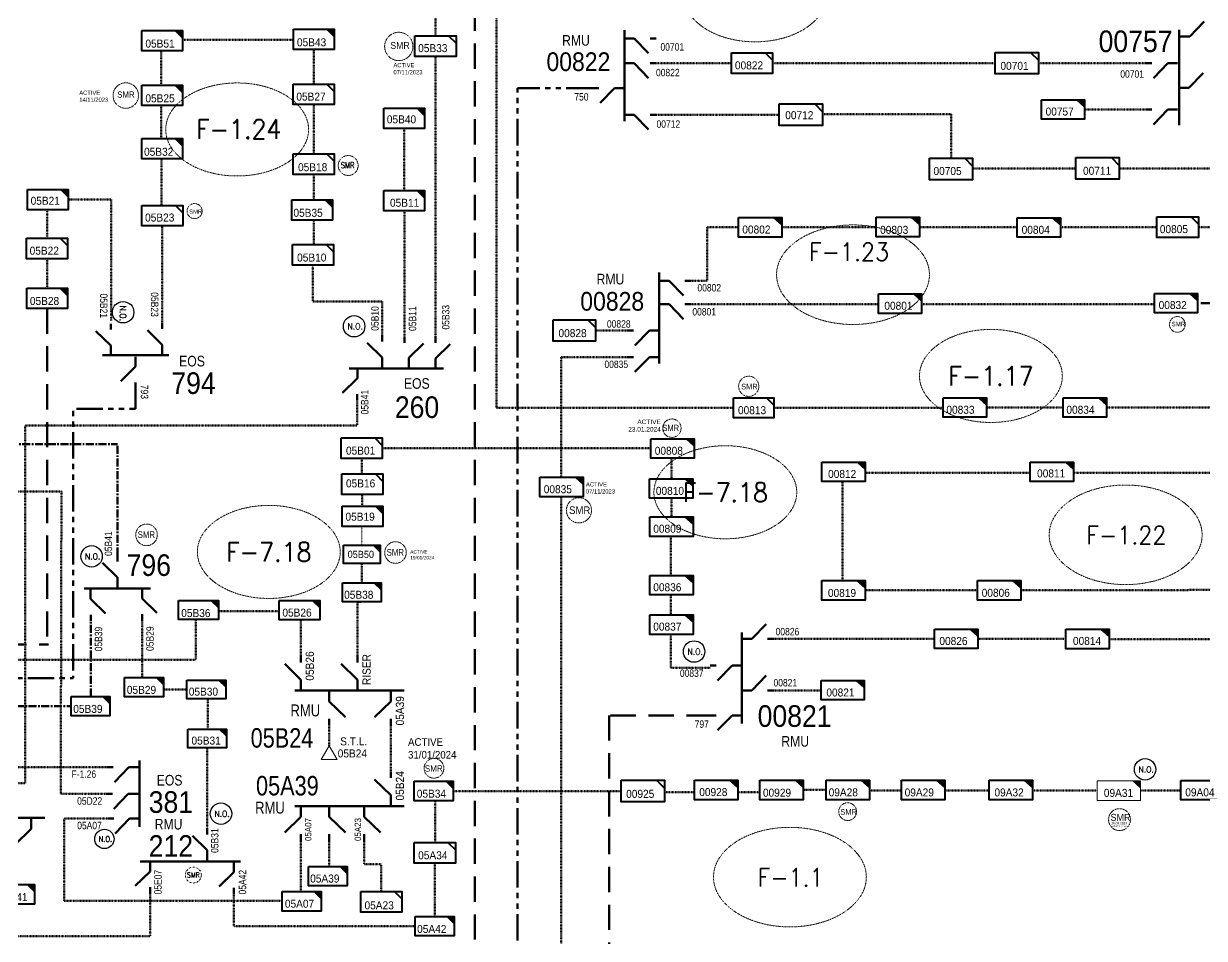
# Model space of a CAD drawing. Header units: metres. Extents: x 65984 to 144644, y -19036 to 23726.
# Drawn here: x 118576 to 119122, y 20325 to 20748 of the extents above; entities that cross this region are included whole.
import ezdxf
from ezdxf.enums import TextEntityAlignment as Align

# ---------------------------------------------------------------- set-up
doc = ezdxf.new("R2010")
doc.units = ezdxf.units.M
doc.header["$MEASUREMENT"] = 0
for name, pattern in [('( Center )', [2, 1.25, -0.25, 0.25, -0.25]), ('( Phantom )', [2.5, 1.25, -0.25, 0.25, -0.25, 0.25, -0.25]), ('DGN Style 3', [0.013877, 0, -0.013877]), ('DGN Style 4', [1.6, 0.8, -0.4, 0, -0.4]), ('HIDDEN2', [2381.25, 1587.5, -793.75])]:
    doc.linetypes.add(name, pattern=pattern)
doc.layers.get('0').update_dxf_attribs({"color": 95, "lineweight": 40})
for name, color, linetype, lineweight in [('d_eos', 111, 'Continuous', 40), ('d_eos no', 121, 'Continuous', 40), ('d_switch', 95, 'Continuous', 40), ('d_tf', 1, 'Continuous', 40), ('d_tf no', 6, 'Continuous', 40), ('d_ug cable', 95, 'Continuous', 40), ('d_ug main line', 95, 'Continuous', 40), ('FDR  1  05', 172, 'Continuous', 40), ('FDR  5  05', 6, 'Continuous', 40), ('fedr no', 95, 'Continuous', 40), ('Level 37', 7, 'Continuous', 0), ('SW N O', 114, 'Continuous', 30)]:
    doc.layers.add(name, color=color, linetype=linetype, lineweight=lineweight)
doc.styles.add('NASKHF', font='naskhf.shx', dxfattribs={"height": 8})
doc.styles.get("Standard").update_dxf_attribs({"font": 'txt.shx'})
doc.styles.add('Style-Arial', font='arial.ttf')
doc.styles.add('Style-ENGINEERING', font='ENGINEERING.shx')
doc.styles.add('Style-msdefault', font='msdefault.shx')
doc.styles.add('Style-simplex', font='simplex.shx')
doc.styles.add('Style-STANDARD', font='STANDARD.shx')

# ---------------------------------------------------------------- blocks, each defined once
blk = doc.blocks.new('TF_8')
at = {"color": 0, "linetype": 'ByBlock', "lineweight": -2}
blk.add_line((6.3, 4.95), (9.9, 1.35), dxfattribs=at)
blk.add_3dface([(-10.1, 4.95), (9.9, 4.95), (9.9, -5.05), (-10.1, -5.05)], dxfattribs=at)
blk = doc.blocks.new('exist.us-1000kva')
at = {"color": 0, "linetype": 'ByBlock', "lineweight": -2, "flags": 128}
blk.add_lwpolyline([(40, 12.9), (32.8, 20), (40, 20)], close=True, dxfattribs=at)
at = {"color": 0, "linetype": 'ByBlock', "lineweight": -2, "extrusion": (0, 0, -1)}
blk.add_solid([(-40, 12.9), (-32.8, 20), (-40, 20)], dxfattribs=at)
at = {"color": 0, "linetype": 'ByBlock', "lineweight": -2, "xscale": 2, "yscale": 2}
blk.add_blockref('TF_8', (20.2, 10.1), dxfattribs=at)
blk = doc.blocks.new('*U892')
at = {"layer": 'SW N O', "color": 3}
blk.add_circle((0, 0), 16.8, dxfattribs=at)
at = {"layer": 'SW N O', "color": 3, "style": 'Style-STANDARD'}
blk.add_text('N.O.', height=9.6, dxfattribs=at).set_placement((1.7, -0.2), align=Align.MIDDLE_CENTER)
blk = doc.blocks.new('*U894')
at = {"layer": 'SW N O', "color": 7}
blk.add_circle((0, 0), 16.8, dxfattribs=at)
at = {"layer": 'SW N O', "color": 7, "style": 'Style-STANDARD'}
blk.add_text('N.O.', height=9.6, dxfattribs=at).set_placement((1.7, -0.2), align=Align.MIDDLE_CENTER)
blk = doc.blocks.new('*U965')
at = {"layer": 'SW N O', "color": 3, "ltscale": 0.426762}
blk.add_circle((0, 0), 16.8, dxfattribs=at)
at = {"layer": 'SW N O', "color": 3, "style": 'Style-STANDARD'}
blk.add_text('N.O.', height=9.6, dxfattribs=at).set_placement((1.7, -0.2), align=Align.MIDDLE_CENTER)
blk = doc.blocks.new('TRA1_1320')
at = {"layer": 'd_tf', "color": 180, "linetype": 'Continuous', "lineweight": 0, "ltscale": 0.000215692, "flags": 128}
blk.add_lwpolyline([(10, -17), (0, 0), (-10, -17)], close=True, dxfattribs=at)
blk = doc.blocks.new('TRA1_1319')
at = {"layer": 'd_tf', "color": 180, "linetype": 'Continuous', "lineweight": 0, "ltscale": 0.000215692, "xscale": 1.000046566207834, "yscale": 1.000046566207834, "zscale": 1.000046566207834, "rotation": 180}
blk.add_blockref('TRA1_1320', (0, 0), dxfattribs=at)

msp = doc.modelspace()

# ---------------------------------------------------------------- linework, layer by layer
at = {"layer": 'd_eos', "color": 7, "linetype": 'Continuous', "lineweight": 211, "ltscale": 0.625574}
for p, q in [((119115.55, 20742.23), (119122.21, 20749.09)), ((118854.23, 20703.06), (118854.23, 20745.13)), ((119110.63, 20745.23), (119110.63, 20701.31)), ((118854.23, 20741.37), (118858.78, 20741.37)), ((118858.78, 20741.36), (118865.44, 20734.5)), ((118866.08, 20741.37), (118868.85, 20741.37)), ((119110.99, 20742.23), (119115.55, 20742.23)), ((118854.23, 20729.86), (118858.78, 20729.86)), ((118858.78, 20729.86), (118865.44, 20723)), ((118866.08, 20729.86), (118868.85, 20729.86)), ((119098.12, 20729.9), (119095.35, 20729.9)), ((119105.41, 20729.89), (119098.75, 20723.03)), ((119109.97, 20729.9), (119105.41, 20729.9)), ((119115.19, 20718.43), (119121.85, 20725.29)), ((118842.38, 20718.36), (118839.61, 20718.36)), ((118849.67, 20718.36), (118843.01, 20711.5)), ((118854.23, 20718.36), (118849.67, 20718.36)), ((119110.63, 20718.43), (119115.19, 20718.43)), ((118854.23, 20706.06), (118858.78, 20706.06)), ((118858.78, 20706.06), (118865.44, 20699.2)), ((118866.08, 20706.06), (118868.85, 20706.06)), ((119098.12, 20708.46), (119095.35, 20708.46)), ((119105.41, 20708.46), (119098.75, 20701.6)), ((119109.97, 20708.46), (119105.41, 20708.46)), ((118870.31, 20591.03), (118870.31, 20633.1)), ((118870.31, 20629.34), (118874.86, 20629.34)), ((118874.86, 20629.33), (118881.52, 20622.47)), ((118882.16, 20629.34), (118884.93, 20629.34)), ((118870.33, 20618.5), (118874.89, 20618.5)), ((118874.89, 20618.5), (118881.55, 20611.64)), ((118882.18, 20618.5), (118884.95, 20618.5)), ((118616.8, 20606.72), (118616.8, 20609.49)), ((118640.6, 20607.08), (118640.6, 20609.85)), ((118616.8, 20599.42), (118609.94, 20606.08)), ((118640.6, 20599.78), (118633.74, 20606.45)), ((118742.23, 20601.23), (118742.23, 20603.99)), ((118752.56, 20600.62), (118752.56, 20603.39)), ((118766.89, 20600.62), (118766.89, 20603.39)), ((118858.46, 20606.33), (118855.69, 20606.33)), ((118865.75, 20606.33), (118859.09, 20599.47)), ((118870.31, 20606.33), (118865.75, 20606.33)), ((118616.8, 20594.87), (118616.8, 20599.42)), ((118640.6, 20595.23), (118640.6, 20599.78)), ((118742.22, 20593.93), (118735.36, 20600.59)), ((118754.56, 20593.63), (118761.42, 20600.29)), ((118766.89, 20593.33), (118773.75, 20599.99)), ((118643.6, 20594.87), (118613, 20594.87)), ((118628.27, 20594.2), (118628.27, 20589.65)), ((118742.23, 20589.37), (118742.23, 20593.93)), ((118754.56, 20589.07), (118754.56, 20593.63)), ((118766.89, 20588.77), (118766.89, 20593.33)), ((118858.46, 20594.03), (118855.69, 20594.03)), ((118865.75, 20594.03), (118859.09, 20587.17)), ((118870.31, 20594.03), (118865.75, 20594.03)), ((118628.27, 20589.65), (118621.41, 20582.98)), ((118770.55, 20588.71), (118726.96, 20588.71)), ((118730.76, 20588.71), (118730.76, 20584.15)), ((118628.27, 20582.35), (118628.27, 20579.58)), ((118730.75, 20584.15), (118723.89, 20577.49)), ((118730.75, 20576.86), (118730.75, 20574.09)), ((118619.8, 20492.27), (118612.94, 20498.93)), ((118619.81, 20499.56), (118619.81, 20502.33)), ((118619.81, 20487.71), (118619.81, 20492.27)), ((118604.47, 20487.05), (118635.07, 20487.05)), ((118607.47, 20486.69), (118607.47, 20482.13)), ((118631.28, 20487.05), (118631.28, 20482.49)), ((118607.48, 20482.13), (118614.34, 20475.47)), ((118631.28, 20482.49), (118638.14, 20475.83)), ((118607.48, 20474.83), (118607.48, 20472.07)), ((118631.28, 20475.2), (118631.28, 20472.43)), ((118913.08, 20463.75), (118919.74, 20470.61)), ((118908.53, 20466.75), (118908.53, 20424.68)), ((118908.53, 20463.75), (118913.08, 20463.75)), ((118920.38, 20463.75), (118923.15, 20463.75)), ((118896.68, 20451.45), (118893.91, 20451.45)), ((118903.97, 20451.45), (118897.31, 20444.59)), ((118908.53, 20451.45), (118903.97, 20451.45)), ((118913.08, 20439.95), (118919.75, 20446.81)), ((118908.53, 20439.95), (118913.08, 20439.95)), ((118920.38, 20439.95), (118923.15, 20439.95)), ((118896.68, 20428.45), (118893.91, 20428.45)), ((118903.97, 20428.44), (118897.31, 20421.58)), ((118908.53, 20428.45), (118903.97, 20428.45)), ((118617.82, 20404.52), (118615.05, 20404.52)), ((118625.11, 20404.51), (118618.45, 20397.65)), ((118629.67, 20404.52), (118625.11, 20404.52)), ((118630.03, 20407.52), (118630.03, 20376.92)), ((118617.51, 20392.18), (118614.75, 20392.18)), ((118624.81, 20392.18), (118618.15, 20385.32)), ((118629.37, 20392.18), (118624.81, 20392.18)), ((118618.18, 20380.71), (118615.41, 20380.71)), ((118625.47, 20380.71), (118618.81, 20373.85))]:
    msp.add_line(p, q, dxfattribs=at)
at = {"layer": 'd_eos', "color": 7, "linetype": 'Continuous', "lineweight": 211, "ltscale": 0.679005}
for p, q in [((118704.71, 20452.9), (118704.71, 20455.93)), ((118730.79, 20452.9), (118730.79, 20455.93)), ((118704.71, 20444.9), (118697.19, 20452.2)), ((118730.79, 20444.91), (118723.27, 20452.2)), ((118704.71, 20439.91), (118704.71, 20444.9)), ((118730.79, 20439.91), (118730.79, 20444.91)), ((118701.85, 20439.91), (118752.39, 20439.91)), ((118717.75, 20439.91), (118717.75, 20434.92)), ((118746.21, 20439.91), (118746.21, 20434.92)), ((118717.75, 20434.92), (118725.27, 20427.62)), ((118746.21, 20434.92), (118738.69, 20427.62)), ((118717.75, 20426.92), (118717.75, 20423.89)), ((118746.21, 20426.92), (118746.21, 20423.89)), ((118746.21, 20399.53), (118746.21, 20402.56)), ((118746.21, 20391.53), (118738.69, 20398.83)), ((118746.21, 20386.54), (118746.21, 20391.53)), ((118701.85, 20386.54), (118752.39, 20386.55)), ((118704.71, 20386.54), (118704.71, 20381.55)), ((118717.75, 20386.54), (118717.75, 20381.55)), ((118733.96, 20386.54), (118733.96, 20381.55)), ((118535.68, 20381.04), (118586.22, 20381.04)), ((118580.04, 20381.04), (118580.04, 20376.05)), ((118704.71, 20381.55), (118697.19, 20374.25)), ((118717.75, 20381.55), (118725.27, 20374.25)), ((118733.96, 20381.55), (118741.48, 20374.25)), ((118580.04, 20376.05), (118572.52, 20368.75)), ((118704.71, 20373.56), (118704.71, 20370.52)), ((118717.75, 20373.56), (118717.75, 20370.52)), ((118733.96, 20373.56), (118733.96, 20370.52))]:
    msp.add_line(p, q, dxfattribs=at)
at = {"layer": 'd_eos', "color": 2, "linetype": 'Continuous', "lineweight": 211, "ltscale": 0.625574}
for p, q in [((118630.03, 20380.71), (118625.47, 20380.71)), ((118661.35, 20366.13), (118654.49, 20372.79)), ((118661.35, 20373.42), (118661.35, 20376.19)), ((118676.69, 20360.91), (118630.35, 20360.91)), ((118634.95, 20360.91), (118634.95, 20356.35)), ((118661.35, 20361.57), (118661.35, 20366.13)), ((118634.95, 20356.35), (118628.08, 20349.69)), ((118673.68, 20355.99), (118666.82, 20349.33)), ((118673.69, 20360.54), (118673.69, 20355.99)), ((118634.95, 20349.05), (118634.95, 20346.29)), ((118673.69, 20348.69), (118673.69, 20345.92))]:
    msp.add_line(p, q, dxfattribs=at)
at = {"layer": 'd_ug cable', "color": 6, "linetype": 'DGN Style 3', "lineweight": 100}
msp.add_line((119095.35, 20708.46), (119066.98, 20708.46), dxfattribs=at)
at = {"layer": 'd_ug cable', "color": 7, "linetype": 'DGN Style 3', "lineweight": 100}
msp.add_line((118752.35, 20671.02), (118752.35, 20699.74), dxfattribs=at)
at = {"layer": 'd_ug cable', "color": 34, "linetype": 'DGN Style 3', "lineweight": 100}
msp.add_line((118587.31, 20625.93), (118587.31, 20639.52), dxfattribs=at)
at = {"layer": 'd_ug cable', "color": 74, "linetype": 'DGN Style 3', "lineweight": 158}
msp.add_line((119021.65, 20570.72), (119057.12, 20570.72), dxfattribs=at)
at = {"layer": 'd_ug cable', "color": 180, "linetype": 'DGN Style 3', "lineweight": 100}
for p, q in [((118875.92, 20537.66), (118875.92, 20547.14)), ((118875.92, 20520.1), (118875.92, 20528.78)), ((118666.59, 20476.66), (118694.58, 20476.66)), ((118717.75, 20414.3), (118717.75, 20423.89)), ((118746.21, 20423.89), (118746.21, 20402.56)), ((118717.75, 20370.52), (118717.75, 20358.63))]:
    msp.add_line(p, q, dxfattribs=at)
at = {"layer": 'd_ug cable', "color": 1, "linetype": 'DGN Style 3', "lineweight": 100}
msp.add_line((118923.15, 20439.95), (118945.13, 20439.95), dxfattribs=at)
at = {"layer": 'd_ug cable', "color": 98, "linetype": 'DGN Style 3', "lineweight": 100}
msp.add_line((118661.35, 20413.49), (118661.35, 20376.19), dxfattribs=at)
at = {"layer": 'd_ug cable', "color": 31, "linetype": 'DGN Style 3', "lineweight": 100}
for p, q in [((118872.71, 20392.93), (118886.62, 20392.93)), ((118906.62, 20392.93), (118916.88, 20392.93))]:
    msp.add_line(p, q, dxfattribs=at)
at = {"layer": 'd_ug cable', "color": 160, "linetype": 'DGN Style 3', "lineweight": 100}
msp.add_line((118704.71, 20370.52), (118704.71, 20346.99), dxfattribs=at)
at = {"layer": 'd_ug cable', "color": 7, "linetype": 'DGN Style 3', "lineweight": 158, "flags": 128}
for points in [[(118766.89, 20742.55), (118766.89, 20774.93), (118796.33, 20774.93)], [(118766.89, 20733.05), (118766.89, 20603.39)], [(118577.23, 20562.46), (118730.75, 20562.46), (118730.75, 20574.09)], [(118577.23, 20562.46), (118577.23, 20481.67), (118577.23, 20481.67), (118577.23, 20397.06), (118569.27, 20397.06)]]:
    msp.add_lwpolyline(points, dxfattribs=at)
at = {"layer": 'd_ug cable', "color": 74, "linetype": 'DGN Style 3', "lineweight": 158, "flags": 128}
for points in [[(118795.14, 20570.65), (118795.14, 20759.42), (118556.96, 20759.42)], [(119077.12, 20570.72), (119148.51, 20570.72), (119148.51, 20702.06), (119209.89, 20702.06)], [(118795.14, 20570.65), (118904.78, 20570.65)], [(118923.24, 20570.65), (119001.69, 20570.65)]]:
    msp.add_lwpolyline(points, dxfattribs=at)
at = {"layer": 'd_ug cable', "color": 4, "linetype": 'DGN Style 3', "lineweight": 100, "flags": 128}
for points in [[(118701.21, 20740.74), (118649.94, 20740.74)], [(118640.05, 20735.62), (118640.05, 20720.26)], [(118710.61, 20720.25), (118710.61, 20736.22)], [(118640.05, 20710.33), (118640.05, 20694.96)], [(118710.61, 20687.96), (118710.61, 20710.61)], [(118640.21, 20685.5), (118640.21, 20664.11)], [(118710.61, 20666.91), (118710.61, 20678.36)], [(118710.61, 20645.82), (118710.61, 20657.59)], [(118640.6, 20654.67), (118640.6, 20608.46)], [(118710.24, 20636.54), (118710.24, 20619.67), (118742.23, 20619.67), (118742.23, 20603.99)]]:
    msp.add_lwpolyline(points, dxfattribs=at)
at = {"layer": 'd_ug cable', "color": 6, "linetype": 'DGN Style 3', "lineweight": 100, "flags": 128}
for points in [[(118868.62, 20729.86), (118903.73, 20729.86)], [(118922.63, 20729.86), (119025.6, 20729.86)], [(119095.9, 20729.9), (119045.6, 20729.9)], [(118868.85, 20706.06), (118925.79, 20706.06)], [(118945.79, 20706.31), (119005.22, 20706.31), (119005.22, 20685.95)], [(119015.22, 20681.16), (119062.8, 20681.16)], [(119209.89, 20624.42), (119163.48, 20624.42), (119163.48, 20681.26), (119082.99, 20681.26)]]:
    msp.add_lwpolyline(points, dxfattribs=at)
at = {"layer": 'd_ug cable', "color": 34, "linetype": 'DGN Style 3', "lineweight": 100, "flags": 128}
for points in [[(118616.92, 20610.98), (118616.92, 20666.85), (118597.01, 20666.85)], [(118587.36, 20662.1), (118587.36, 20649.02)]]:
    msp.add_lwpolyline(points, dxfattribs=at)
at = {"layer": 'd_ug cable', "color": 7, "linetype": 'DGN Style 3', "lineweight": 100, "flags": 128}
msp.add_lwpolyline([(118752.56, 20661.62), (118752.56, 20603.39)], dxfattribs=at)
at = {"layer": 'd_ug cable', "color": 234, "linetype": 'DGN Style 3', "lineweight": 100, "flags": 128}
for points in [[(118906.95, 20654.02), (118892.49, 20654.02), (118892.49, 20629.34), (118884.93, 20629.34)], [(118926.92, 20654.05), (118970.57, 20654.05)], [(118990.57, 20654.05), (119035.83, 20654.05)], [(119055.79, 20654.05), (119100.24, 20654.05)], [(119119.68, 20654.1), (119329.41, 20654.1)], [(118884.93, 20618.5), (118971.65, 20618.5)], [(118991.75, 20618.5), (119099.24, 20618.5)], [(118855.69, 20606.33), (118840.91, 20606.33)]]:
    msp.add_lwpolyline(points, dxfattribs=at)
at = {"layer": 'd_ug cable', "color": 234, "linetype": 'DGN Style 3', "lineweight": 158, "flags": 128}
for points in [[(118855.69, 20594.03), (118824.92, 20594.03), (118824.92, 20538.12)], [(118824.92, 20529.48), (118824.92, 19925.6), (117333.78, 19925.6), (117333.78, 19949.75)]]:
    msp.add_lwpolyline(points, dxfattribs=at)
at = {"layer": 'd_ug cable', "color": 180, "linetype": 'DGN Style 3', "lineweight": 100, "flags": 128}
for points in [[(118742.21, 20551.91), (118759.44, 20551.91)], [(118759.44, 20551.91), (118866.33, 20551.91)], [(118732.81, 20539.9), (118732.81, 20547.2)], [(118733.03, 20525.16), (118733.03, 20530.53)], [(118875.64, 20511.15), (118875.64, 20493.09)], [(118732.78, 20498.59), (118732.8, 20489.78)], [(118875.64, 20484.09), (118875.64, 20474.88)], [(118730.79, 20455.93), (118730.79, 20480.86), (118732.8, 20480.86)], [(118656.14, 20472.71), (118656.14, 20454.07), (118412.99, 20454.07), (118412.99, 20469.23), (118374.23, 20469.23)], [(118704.71, 20455.93), (118704.71, 20472.56)], [(118875.64, 20465.88), (118875.64, 20450.4), (118893.91, 20450.4)], [(118615.76, 20380.71), (118595.26, 20380.71), (118595.26, 20342.76), (118696.04, 20342.76)]]:
    msp.add_lwpolyline(points, dxfattribs=at)
at = {"layer": 'd_ug cable', "color": 1, "linetype": 'DGN Style 3', "lineweight": 100, "flags": 128}
for points in [[(118955.07, 20490.76), (118955.07, 20536.51)], [(119041.87, 20540.55), (118965.54, 20540.55)], [(119152.24, 20540.55), (119061.87, 20540.55)], [(119163.87, 20486.47), (119037.47, 20486.27)], [(119017.49, 20486.27), (118965.5, 20486.27)], [(118923.15, 20463.75), (118997.57, 20463.75)], [(119017.65, 20463.77), (119058.29, 20463.77)], [(119078.29, 20463.71), (119126.07, 20463.71)]]:
    msp.add_lwpolyline(points, dxfattribs=at)
at = {"layer": 'd_ug cable', "color": 111, "linetype": 'DGN Style 3', "lineweight": 158, "flags": 128}
for points in [[(118547.71, 20531.98), (118593.97, 20531.88), (118593.65, 20392.23), (118614.75, 20392.18)], [(118615.69, 20404.5), (118423.9, 20404.5), (118423.9, 20341.7), (118341.29, 20341.7), (118341.29, 19972.63)]]:
    msp.add_lwpolyline(points, dxfattribs=at)
at = {"layer": 'd_ug cable', "color": 180, "linetype": 'DGN Style 3', "lineweight": 13, "flags": 128}
msp.add_lwpolyline([(118732.78, 20515.76), (118732.79, 20507.22)], dxfattribs=at)
at = {"layer": 'd_ug cable', "color": 98, "linetype": 'DGN Style 3', "lineweight": 100, "flags": 128}
for points in [[(118631.28, 20474.49), (118631.28, 20445.85)], [(118641.16, 20440.34), (118651.99, 20440.34)], [(118661.68, 20436.16), (118661.68, 20422.03)]]:
    msp.add_lwpolyline(points, dxfattribs=at)
at = {"layer": 'd_ug cable', "color": 31, "linetype": 'DGN Style 3', "lineweight": 100, "flags": 128}
for points in [[(118936.88, 20393.97), (118947.5, 20393.97)], [(118967.5, 20393.72), (118982.33, 20393.72)], [(119002.33, 20393.72), (119022.85, 20393.72)], [(119042.85, 20393.72), (119072.91, 20393.72)], [(119092.96, 20393.72), (119111.52, 20393.72)], [(118766.69, 20369.7), (118766.69, 20389)], [(118775.04, 20393.47), (118852.71, 20393.47)], [(118464.47, 20378.94), (118464.47, 20326.38), (118634.95, 20326.38), (118634.95, 20346.29)], [(118766.56, 20335.5), (118766.56, 20360.2)], [(118673.69, 20345.92), (118673.69, 20330.99), (118757.52, 20330.99)]]:
    msp.add_lwpolyline(points, dxfattribs=at)
at = {"layer": 'd_ug cable', "color": 160, "linetype": 'DGN Style 3', "lineweight": 100, "flags": 128}
msp.add_lwpolyline([(118733.96, 20370.52), (118733.96, 20359.63), (118741.83, 20359.63), (118741.83, 20347)], dxfattribs=at)
at = {"layer": 'd_ug cable', "color": 2, "linetype": 'DGN Style 3', "lineweight": 0}
for centre, radius in [((118749.92, 20737.62), 6.55), ((118623.71, 20714.93), 5.89), ((118833.22, 20523.22), 5.81)]:
    msp.add_circle(centre, radius, dxfattribs=at)
at = {"layer": 'd_ug cable', "color": 2, "linetype": 'DGN Style 3', "lineweight": 13}
for centre, radius in [((118726.53, 20682.59), 4.6), ((119109.85, 20609.14), 3.64), ((118911.7, 20580.54), 4.67), ((118876.17, 20561.19), 4.25), ((118633.31, 20511.88), 4.99), ((118748.39, 20503.7), 4.99), ((118766.19, 20403.97), 4.56), ((118957.43, 20383.96), 4.11), ((119083.12, 20380.25), 5.07)]:
    msp.add_circle(centre, radius, dxfattribs=at)
at = {"layer": 'd_ug cable', "color": 1, "linetype": 'DGN Style 3', "lineweight": 13}
msp.add_circle((118655.52, 20661.53), 3.49, dxfattribs=at)
at = {"layer": 'd_ug cable', "color": 2, "linetype": 'DGN Style 4', "lineweight": 13}
msp.add_circle((118654.98, 20354.63), 3.67, dxfattribs=at)
at = {"layer": 'd_ug main line', "color": 1, "linetype": 'HIDDEN2', "lineweight": 158, "ltscale": 0.00735}
for points in [[(118814.59, 20984.05), (118785.03, 20984.05), (118785.03, 20049.16), (118023.71, 20049.16), (118023.71, 20253.35), (117806.81, 20253.35), (117806.81, 20213.23)], [(118894.53, 20428.45), (118847.21, 20428.45), (118847.21, 19883.98)]]:
    msp.add_lwpolyline(points, dxfattribs=at)
at = {"layer": 'd_ug main line', "color": 34, "linetype": 'HIDDEN2', "lineweight": 140, "ltscale": 0.00735}
for points in [[(117180.9, 20832.41), (117211.51, 20832.41), (117211.51, 20879.38), (117686.25, 20879.38), (117686.25, 20517.55), (117686.31, 20461.65), (117726.01, 20461.16), (118587.92, 20461.16)], [(118587.31, 20616.53), (118587.31, 20461.16)]]:
    msp.add_lwpolyline(points, dxfattribs=at)
at = {"layer": 'd_ug main line', "color": 6, "linetype": '( Phantom )', "lineweight": 140, "ltscale": 9.8, "flags": 128}
msp.add_lwpolyline([(118839.61, 20718.36), (118804.84, 20718.36), (118804.84, 20024.06)], dxfattribs=at)
at = {"layer": 'd_ug main line', "color": 234, "linetype": '( Phantom )', "lineweight": 106, "ltscale": 9.8, "flags": 128}
msp.add_lwpolyline([(119459.42, 20577.88), (119164.26, 20577.88), (119164.26, 20618.93), (119119.21, 20618.93)], dxfattribs=at)
at = {"layer": 'd_ug main line', "color": 4, "linetype": '( Phantom )', "lineweight": 140, "ltscale": 9.8, "flags": 128}
msp.add_lwpolyline([(118628.27, 20579.58), (118628.27, 20570.17), (118599.44, 20570.17), (118599.44, 20445.7), (118408.64, 20445.7), (118408.64, 20354.72), (118331.09, 20354.72), (118331.09, 20005.02), (117769.6, 20005.02)], dxfattribs=at)
at = {"layer": 'd_ug main line', "color": 7, "linetype": '( Center )', "lineweight": 140, "ltscale": 2.94, "flags": 128}
for points in [[(118538.54, 20397.06), (118538.54, 20502.11), (118566.51, 20502.11), (118566.51, 20553.77), (118619.81, 20553.77)], [(118619.81, 20502.33), (118619.81, 20553.77)]]:
    msp.add_lwpolyline(points, dxfattribs=at)
at = {"layer": 'd_ug main line', "color": 98, "linetype": '( Center )', "lineweight": 140, "ltscale": 2.94, "flags": 128}
for points in [[(118607.48, 20437.16), (118607.48, 20474.92)], [(118378.85, 20226.88), (118378.85, 20331.58), (118415.49, 20331.58), (118415.49, 20432.66), (118598.39, 20432.66)]]:
    msp.add_lwpolyline(points, dxfattribs=at)
at = {"layer": 'fedr no', "color": 82, "linetype": 'DGN Style 3', "lineweight": 13, "true_color": 0x1dc70e}
for centre, major_axis in [((118914.64, 20761.26), (33.02, 0)), ((118675.2, 20699.25), (33.02, 0)), ((118959.91, 20632.12), (35.33, 0)), ((119023.66, 20585.32), (33.02, 0)), ((118900.89, 20531.56), (33.02, 0)), ((119085.96, 20511.9), (35.33, 0)), ((118689.83, 20503.99), (33.02, 0)), ((118930.74, 20353.69), (35.33, 0))]:
    msp.add_ellipse(centre, major_axis=major_axis, ratio=0.651175, dxfattribs=at)

# ---------------------------------------------------------------- block references
at = {"layer": 'd_tf', "color": 180, "linetype": 'Continuous', "lineweight": 0, "ltscale": 0.000215692, "xscale": 0.37, "yscale": 0.37, "zscale": 0.37, "rotation": 180}
msp.add_blockref('TRA1_1319', (118717.78, 20414.36), dxfattribs=at)
at = {"layer": 'd_tf no', "color": 121, "linetype": 'Continuous', "lineweight": 40, "xscale": 0.4230386330255566, "yscale": 0.4230386330255566, "zscale": 0.3840860399909141, "rotation": 359.9999999999999}
msp.add_blockref('exist.us-1000kva', (118724.32, 20498.59), dxfattribs=at)
at = {"layer": 'd_tf no', "color": 2, "linetype": 'Continuous', "lineweight": 40, "xscale": 0.4511954598007759, "yscale": 0.4511954598007759, "zscale": 0.4267622666565712, "rotation": 359.9999999999999}
msp.add_blockref('exist.us-1000kva', (118756.99, 20389), dxfattribs=at)
at = {"layer": 'd_ug cable', "color": 2, "linetype": 'Continuous', "lineweight": 0, "xscale": 0.5, "yscale": 0.45, "zscale": 0.4267622666565712}
msp.add_blockref('exist.us-1000kva', (119072.81, 20389.17), dxfattribs=at)
at = {"layer": 'FDR  1  05', "color": 4, "linetype": 'Continuous', "lineweight": 40, "zscale": 0.4267622666565712}
for name, p, xscale, yscale in [('exist.us-1000kva', (118631.14, 20735.62), 0.47, 0.47), ('exist.us-1000kva', (118701.21, 20736.22), 0.47, 0.47), ('exist.us-1000kva', (118631.14, 20685.62), 0.47, 0.47), ('exist.us-1000kva', (118700.45, 20657.38), 0.47, 0.47), ('TF_8', (118640.7, 20659.47), 0.9499999999999998, 0.9499999999999998), ('TF_8', (118710.33, 20641.34), 0.9499999999999998, 0.9499999999999998)]:
    msp.add_blockref(name, p, dxfattribs=dict(at, xscale=xscale, yscale=yscale))
at = {"layer": 'FDR  1  05', "color": 2, "linetype": 'Continuous', "lineweight": 40, "zscale": 0.4267622666565712}
for name, p, xscale, yscale in [('TF_8', (118766.98, 20737.85), 0.9499999999999998, 0.9499999999999998), ('exist.us-1000kva', (118631.14, 20710.33), 0.47, 0.47), ('TF_8', (118710.71, 20683.25), 0.9499999999999998, 0.9499999999999998), ('exist.us-1000kva', (118866.5, 20547.28), 0.5, 0.45), ('exist.us-1000kva', (118815.15, 20529.48), 0.5, 0.45)]:
    msp.add_blockref(name, p, dxfattribs=dict(at, xscale=xscale, yscale=yscale))
at = {"layer": 'FDR  1  05', "color": 6, "linetype": 'Continuous', "lineweight": 40, "xscale": 0.9452481945124448, "yscale": 0.9452481945124448, "zscale": 0.4267622666565712, "rotation": 359.9999999999999}
msp.add_blockref('TF_8', (118913.28, 20729.94), dxfattribs=at)
at = {"layer": 'FDR  1  05', "color": 6, "linetype": 'Continuous', "lineweight": 40, "zscale": 0.4267622666565712}
for p in [(119035.7, 20729.95), (118935.89, 20706.11), (119005.32, 20681), (119073.09, 20681.31)]:
    msp.add_blockref('TF_8', p, dxfattribs=at)
at = {"layer": 'FDR  1  05', "color": 4, "linetype": 'Continuous', "lineweight": 40, "xscale": 0.9499999999999998, "yscale": 0.9499999999999998, "zscale": 0.4267622666565712, "rotation": 359.9999999999999}
msp.add_blockref('TF_8', (118710.71, 20715.54), dxfattribs=at)
at = {"layer": 'FDR  1  05', "color": 6, "linetype": 'Continuous', "lineweight": 40, "xscale": 0.5, "yscale": 0.45, "zscale": 0.4267622666565712}
msp.add_blockref('exist.us-1000kva', (119046.98, 20703.96), dxfattribs=at)
at = {"layer": 'FDR  1  05', "color": 7, "linetype": 'Continuous', "lineweight": 40, "xscale": 0.47, "yscale": 0.47, "zscale": 0.4267622666565712}
for p in [(118742.95, 20699.74), (118742.95, 20661.62)]:
    msp.add_blockref('exist.us-1000kva', p, dxfattribs=at)
at = {"layer": 'FDR  1  05', "color": 34, "linetype": 'Continuous', "lineweight": 40, "zscale": 0.4267622666565712}
for name, p, xscale, yscale in [('exist.us-1000kva', (118578.21, 20662.15), 0.47, 0.47), ('TF_8', (118587.4, 20644.32), 0.9499999999999998, 0.9499999999999998), ('exist.us-1000kva', (118577.91, 20616.53), 0.47, 0.47)]:
    msp.add_blockref(name, p, dxfattribs=dict(at, xscale=xscale, yscale=yscale))
at = {"layer": 'FDR  1  05', "color": 234, "linetype": 'Continuous', "lineweight": 40, "xscale": 0.5, "yscale": 0.45, "zscale": 0.4267622666565712}
for p in [(118906.95, 20649.52), (118970.57, 20649.65), (119035.77, 20649.45), (118971.62, 20614.24), (119099.21, 20614.43)]:
    msp.add_blockref('exist.us-1000kva', p, dxfattribs=at)
at = {"layer": 'FDR  1  05', "color": 234, "linetype": 'Continuous', "lineweight": 40, "zscale": 0.4267622666565712, "rotation": 359.9999999999999}
for p, xscale, yscale in [((119110.1, 20654.14), 0.9676810441618068, 0.9676810441618068), ((118831.19, 20606.38), 0.9820708622967714, 0.9820708622967714)]:
    msp.add_blockref('TF_8', p, dxfattribs=dict(at, xscale=xscale, yscale=yscale))
at = {"layer": 'FDR  1  05', "color": 2, "linetype": 'Continuous', "lineweight": 40, "xscale": 0.9268704567160271, "yscale": 0.9268704567160271, "zscale": 0.4267622666565712, "rotation": 359.9999999999999}
msp.add_blockref('TF_8', (118914.08, 20570.63), dxfattribs=at)
at = {"layer": 'FDR  1  05', "color": 74, "linetype": 'Continuous', "lineweight": 40, "xscale": 0.5, "yscale": 0.45, "zscale": 0.4267622666565712}
for p in [(119001.65, 20566.22), (119057.12, 20566.22)]:
    msp.add_blockref('exist.us-1000kva', p, dxfattribs=at)
at = {"layer": 'FDR  1  05', "color": 180, "linetype": 'Continuous', "lineweight": 40, "zscale": 0.4267622666565712, "rotation": 359.9999999999999}
for name, p, xscale, yscale in [('TF_8', (118732.81, 20551.95), 0.9499999999999998, 0.9499999999999998), ('TF_8', (118733.13, 20535.33), 0.9499999999999998, 0.9499999999999998), ('exist.us-1000kva', (118723.76, 20515.76), 0.4700429255839517, 0.4700429255839517), ('exist.us-1000kva', (118723.88, 20480.86), 0.4460630470739615, 0.4460630470739615), ('exist.us-1000kva', (118648.09, 20472.71), 0.4625386671090422, 0.4386534444261425), ('exist.us-1000kva', (118694.58, 20472.56), 0.4704187190695666, 0.446126575172909), ('exist.us-1000kva', (118708.18, 20349.71), 0.4460630470739615, 0.4460630470739615), ('exist.us-1000kva', (118696.04, 20337.99), 0.45, 0.45), ('TF_8', (118741.98, 20342.3), 0.9499999999999998, 0.9499999999999998)]:
    msp.add_blockref(name, p, dxfattribs=dict(at, xscale=xscale, yscale=yscale))
at = {"layer": 'FDR  1  05', "color": 1, "linetype": 'Continuous', "lineweight": 40, "xscale": 0.5, "yscale": 0.45, "zscale": 0.4267622666565712}
for p in [(118945.54, 20536.51), (119041.87, 20536.47), (118945.49, 20481.76), (119017.47, 20481.76), (118997.65, 20459.31), (119058.29, 20459.27), (118945.13, 20435.62)]:
    msp.add_blockref('exist.us-1000kva', p, dxfattribs=at)
at = {"layer": 'FDR  1  05', "color": 180, "linetype": 'Continuous', "lineweight": 40, "xscale": 0.5, "yscale": 0.45, "zscale": 0.4267622666565712}
for p in [(118865.84, 20528.79), (118865.98, 20511.15), (118865.98, 20484.09), (118865.98, 20465.88)]:
    msp.add_blockref('exist.us-1000kva', p, dxfattribs=at)
at = {"layer": 'FDR  1  05', "color": 98, "linetype": 'Continuous', "lineweight": 40, "xscale": 0.45, "zscale": 0.4267622666565712, "rotation": 359.9999999999999}
for p, yscale in [((118623.16, 20436.97), 0.45), ((118651.99, 20436.16), 0.4267622666565712), ((118598.39, 20428.16), 0.45), ((118652.35, 20413.5), 0.4267622666565712)]:
    msp.add_blockref('exist.us-1000kva', p, dxfattribs=dict(at, yscale=yscale))
at = {"layer": 'FDR  1  05', "color": 31, "linetype": 'Continuous', "lineweight": 40, "zscale": 0.4267622666565712}
msp.add_blockref('TF_8', (118862.81, 20393.52), dxfattribs=at)
at = {"layer": 'FDR  1  05', "color": 31, "linetype": 'Continuous', "lineweight": 40, "xscale": 0.5, "yscale": 0.45, "zscale": 0.4267622666565712}
for p in [(118886.62, 20389.47), (118916.88, 20389.47), (118947.5, 20389.47), (118982.33, 20389.47), (119022.85, 20389.47)]:
    msp.add_blockref('exist.us-1000kva', p, dxfattribs=at)
at = {"layer": 'FDR  1  05', "color": 206, "linetype": 'Continuous', "lineweight": 40, "xscale": 0.5, "yscale": 0.45, "zscale": 0.4267622666565712}
msp.add_blockref('exist.us-1000kva', (119111.47, 20389.37), dxfattribs=at)
at = {"layer": 'FDR  1  05', "color": 31, "linetype": 'Continuous', "lineweight": 40, "zscale": 0.4267622666565712, "rotation": 359.9999999999999}
for name, p, xscale, yscale in [('TF_8', (118766.66, 20365), 0.9499999999999998, 0.9499999999999998), ('exist.us-1000kva', (118757.54, 20326.48), 0.4511954598007759, 0.4511954598007759)]:
    msp.add_blockref(name, p, dxfattribs=dict(at, xscale=xscale, yscale=yscale))
at = {"layer": 'FDR  1  05', "color": 7, "linetype": 'Continuous', "lineweight": 40, "xscale": 0.4511954598007759, "yscale": 0.4511954598007759, "zscale": 0.4267622666565712, "rotation": 359.9999999999999}
msp.add_blockref('exist.us-1000kva', (118563.49, 20341.19), dxfattribs=at)
at = {"layer": 'SW N O', "color": 3, "xscale": 0.2950694635422143, "yscale": 0.2950694635422143, "zscale": 0.2950694635422143, "rotation": 270}
msp.add_blockref('*U892', (118622.49, 20614.77), dxfattribs=at)
at = {"layer": 'SW N O', "color": 7, "xscale": 0.2950694635422144, "yscale": 0.2950694635422144, "zscale": 0.2950694635422144}
msp.add_blockref('*U894', (118729.28, 20608.29), dxfattribs=at)
at = {"layer": 'SW N O', "color": 3}
for name, p, xscale, yscale, zscale in [('*U892', (118607.91, 20501.93), 0.2950694635422144, 0.2950694635422144, 0.2950694635422144), ('*U965', (118886.45, 20457.95), 0.2950694635422144, 0.2950694635422144, 0.2950694635422144), ('*U965', (119094.94, 20403.5), 0.2950694635422144, 0.2950694635422144, 0.2950694635422144), ('*U892', (118667.71, 20383), 0.2950694635422144, 0.2950694635422144, 0.2950694635422144), ('*U892', (118613.83, 20371.32), 0.265562517187993, 0.265562517187993, 0.265562517187993)]:
    msp.add_blockref(name, p, dxfattribs=dict(at, xscale=xscale, yscale=yscale, zscale=zscale))

# ---------------------------------------------------------------- texts
at = {"color": 4, "insert": (118871.07, 20559.61), "char_height": 2.0614, "attachment_point": 9}
msp.add_mtext('\\FENGINEERING;\\H1x;\\W1.09375;ACTIVE\\P23.01.2024', dxfattribs=at)
at = {"layer": 'd_eos no', "color": 7, "linetype": 'Continuous', "lineweight": 140}
for s, height, style, width, p in [('00757', 10, 'Style-Arial', 0.88, (119073.44, 20744.99)), ('00822', 8.64, 'Style-Arial', 0.88, (118818.19, 20734.89)), ('00828', 8.64, 'Style-Arial', 0.88, (118833.82, 20624.15)), ('794', 10, 'Style-Arial', 0.88, (118644.78, 20587.01)), ('260', 10, 'Style-Arial', 0.88, (118748.1, 20575.89)), ('796', 10, 'Style-Arial', 0.88, (118624.11, 20502.89)), ('00821', 10, 'Style-Arial', 0.88, (118915.82, 20433.13)), ('05B24', 9, 'Style-msdefault', 0.833333, (118681.43, 20422.53)), ('05A39', 9, 'Style-msdefault', 0.833333, (118683.92, 20400.44)), ('381', 10, 'Style-Arial', 0.88, (118634.31, 20393.38))]:
    msp.add_text(s, height=height, dxfattribs=dict(at, style=style, width=width)).set_placement(p, align=Align.TOP_LEFT)
at = {"layer": 'd_eos no', "color": 7, "linetype": 'Continuous', "lineweight": 53, "style": 'Style-msdefault', "width": 0.818182}
for p in [(118699.86, 20433.48), (118683.5, 20388.53)]:
    msp.add_text('RMU', height=5.5, dxfattribs=at).set_placement(p, align=Align.TOP_LEFT)
at = {"layer": 'd_eos no', "color": 2, "linetype": 'Continuous', "lineweight": 140, "style": 'Style-Arial', "width": 0.88}
msp.add_text('212', height=10, dxfattribs=at).set_placement((118634.31, 20373.08), align=Align.TOP_LEFT)
at = {"layer": 'd_switch', "color": 17, "linetype": 'Continuous', "lineweight": 30, "style": 'Style-ENGINEERING', "width": 0.857143}
msp.add_text('00701', height=3.43, dxfattribs=at).set_placement((118881.82, 20739.13), align=Align.TOP_RIGHT)
for s, p in [('00822', (118868.83, 20727.27)), ('750', (118831.07, 20716.05)), ('00712', (118869.07, 20703.46))]:
    msp.add_text(s, height=3.43, dxfattribs=at).set_placement(p, align=Align.TOP_LEFT)
msp.add_text('00701', height=3.43, rotation=0.0004, dxfattribs=at).set_placement((119094.42, 20726.6), align=Align.TOP_RIGHT)
at = {"layer": 'd_switch', "color": 34, "linetype": 'Continuous', "lineweight": 30, "style": 'Style-ENGINEERING', "width": 0.857143}
msp.add_text('05B21', height=3.43, rotation=270, dxfattribs=at).set_placement((118615.26, 20623.44), align=Align.TOP_LEFT)
at = {"layer": 'd_switch', "color": 4, "linetype": 'Continuous', "lineweight": 30, "style": 'Style-ENGINEERING', "width": 0.857143}
for s, p in [('05B23', (118638.78, 20624.02)), ('793', (118634.1, 20581.22))]:
    msp.add_text(s, height=3.43, rotation=270, dxfattribs=at).set_placement(p, align=Align.TOP_LEFT)
at = {"layer": 'd_switch', "color": 234, "linetype": 'Continuous', "lineweight": 30, "style": 'Style-ENGINEERING', "width": 0.857143}
for s, p in [('00802', (118898.92, 20627.81)), ('00835', (118855.93, 20592.42))]:
    msp.add_text(s, height=3.43, dxfattribs=at).set_placement(p, align=Align.TOP_RIGHT)
at = {"layer": 'd_switch', "color": 7, "linetype": 'Continuous', "lineweight": 30, "style": 'Style-ENGINEERING', "width": 0.857143}
for s, rotation, p in [('05B10', 90, (118740.63, 20617.57)), ('05B33', 89.9996, (118773.32, 20618.12)), ('05B11', 90, (118757.98, 20617.49))]:
    msp.add_text(s, height=3.43, rotation=rotation, dxfattribs=at).set_placement(p, align=Align.RIGHT)
at = {"layer": 'd_switch', "color": 234, "linetype": 'Continuous', "lineweight": 30, "style": 'Style-ENGINEERING', "width": 0.857143}
msp.add_text('00801', height=3.43, dxfattribs=at).set_placement((118885.65, 20616.7), align=Align.TOP_LEFT)
msp.add_text('00828', height=3.43, rotation=0.0004, dxfattribs=at).set_placement((118857.08, 20611.08), align=Align.TOP_RIGHT)
at = {"layer": 'd_switch', "color": 7, "linetype": 'Continuous', "lineweight": 30, "style": 'Style-ENGINEERING', "width": 0.857143}
msp.add_text('05B41', height=3.43, rotation=90, dxfattribs=at).set_placement((118735.92, 20567.52))
at = {"layer": 'd_switch', "color": 71, "linetype": 'Continuous', "lineweight": 30, "style": 'Style-ENGINEERING', "width": 0.857143}
msp.add_text('05B41', height=3.43, rotation=90, dxfattribs=at).set_placement((118613.97, 20502.14), align=Align.TOP_LEFT)
at = {"layer": 'd_switch', "color": 98, "linetype": 'Continuous', "lineweight": 30, "style": 'Style-ENGINEERING', "width": 0.857143}
for s, p in [('05B39', (118609.39, 20458.03)), ('05B29', (118633.2, 20458.22))]:
    msp.add_text(s, height=3.43, rotation=90, dxfattribs=at).set_placement(p, align=Align.TOP_LEFT)
at = {"layer": 'd_switch', "color": 1, "linetype": 'Continuous', "lineweight": 30, "style": 'Style-ENGINEERING', "width": 0.857143}
for s, p in [('00826', (118924.13, 20468.88)), ('00821', (118923.15, 20445.24)), ('797', (118886.71, 20426.12))]:
    msp.add_text(s, height=3.43, dxfattribs=at).set_placement(p, align=Align.TOP_LEFT)
at = {"layer": 'd_switch', "color": 180, "linetype": 'Continuous', "lineweight": 30, "style": 'Style-ENGINEERING', "width": 0.921053}
for s, p in [('05B26', (118706.87, 20444.51)), ('RISER', (118733.14, 20442.48)), ('05B24', (118748.55, 20389.11))]:
    msp.add_text(s, height=3.8, rotation=90, dxfattribs=at).set_placement(p, align=Align.TOP_LEFT)
at = {"layer": 'd_switch', "color": 180, "linetype": 'Continuous', "lineweight": 30, "style": 'Style-ENGINEERING', "width": 0.857143}
msp.add_text('00837', height=3.43, dxfattribs=at).set_placement((118879.87, 20449.66), align=Align.TOP_LEFT)
at = {"layer": 'd_switch', "color": 180, "linetype": 'Continuous', "lineweight": 30, "style": 'Style-ENGINEERING', "width": 0.921053}
msp.add_text('05A39', height=3.8, rotation=90, dxfattribs=at).set_placement((118748.55, 20437.34), align=Align.TOP_RIGHT)
at = {"layer": 'd_switch', "color": 2, "linetype": 'Continuous', "lineweight": 30, "style": 'Style-ENGINEERING', "width": 0.857143}
for s, p in [('F-1.26', (118598.65, 20403.01)), ('05D22', (118601.22, 20390.6)), ('05A07', (118601.26, 20379.26))]:
    msp.add_text(s, height=3.43, dxfattribs=at).set_placement(p, align=Align.TOP_LEFT)
at = {"layer": 'd_switch', "color": 180, "linetype": 'Continuous', "lineweight": 30, "style": 'Style-ENGINEERING', "width": 0.921053}
for s, p in [('05A07', (118709.53, 20381)), ('05A23', (118732.48, 20381))]:
    msp.add_text(s, height=2.979, rotation=90.0035, dxfattribs=at).set_placement(p, align=Align.RIGHT)
at = {"layer": 'd_switch', "color": 2, "linetype": 'Continuous', "lineweight": 30, "style": 'Style-ENGINEERING', "width": 0.857143}
for s, p in [('05B31', (118663.13, 20364.87)), ('05E07', (118636.87, 20345.67)), ('05A42', (118675.95, 20345.67))]:
    msp.add_text(s, height=3.43, rotation=90, dxfattribs=at).set_placement(p, align=Align.TOP_LEFT)
at = {"layer": 'd_tf no', "color": 4, "linetype": 'Continuous', "lineweight": 40, "style": 'Style-msdefault', "width": 0.945946}
for s, p in [('05B51', (118632.78, 20740.79)), ('05B43', (118702.84, 20741.39)), ('05B27', (118702.57, 20716.28)), ('05B32', (118632.16, 20690.79)), ('05B35', (118701.22, 20662.59)), ('05B23', (118632.64, 20660.39)), ('05B10', (118702.92, 20641.91))]:
    msp.add_text(s, height=3.7, dxfattribs=at).set_placement(p, align=Align.TOP_LEFT)
at = {"layer": 'd_tf no', "color": 1, "linetype": 'Continuous', "lineweight": 13, "style": 'Style-msdefault', "width": 0.945946}
for height, p in [(3.193, (118746.01, 20739.7)), (2.874, (118619.76, 20716.82)), (3.482, (118828.67, 20525.03))]:
    msp.add_text('SMR', height=height, dxfattribs=at).set_placement(p, align=Align.TOP_LEFT)
at = {"layer": 'd_tf no', "color": 2, "linetype": 'Continuous', "lineweight": 40, "style": 'Style-msdefault', "width": 0.945946}
for s, p in [('05B33', (118758.89, 20738.7)), ('05B25', (118632.78, 20715.5)), ('05B18', (118703.34, 20683.67)), ('00813', (118906.73, 20571.36))]:
    msp.add_text(s, height=3.7, dxfattribs=at).set_placement(p, align=Align.TOP_LEFT)
at = {"layer": 'd_tf no', "color": 6, "linetype": 'Continuous', "lineweight": 40, "style": 'Style-msdefault', "width": 0.945946}
for s, p in [('00822', (118905.32, 20730.73)), ('00701', (119028.07, 20730.5)), ('00712', (118928.58, 20707.7)), ('00757', (119048.94, 20709.39)), ('00705', (118997.11, 20681.91)), ('00711', (119066.24, 20682))]:
    msp.add_text(s, height=3.7, dxfattribs=at).set_placement(p, align=Align.TOP_LEFT)
at = {"layer": 'd_tf no', "color": 7, "linetype": 'Continuous', "lineweight": 40, "style": 'Style-msdefault', "width": 0.945946}
for s, p in [('05B40', (118744.4, 20705.78)), ('05B11', (118745.85, 20667.22)), ('05B41', (118564.75, 20346.28))]:
    msp.add_text(s, height=3.7, dxfattribs=at).set_placement(p, align=Align.TOP_LEFT)
at = {"layer": 'd_tf no', "color": 34, "linetype": 'Continuous', "lineweight": 40, "style": 'Style-msdefault', "width": 0.945946}
for s, p in [('05B21', (118579.72, 20668.15)), ('05B22', (118579.26, 20645.07)), ('05B28', (118579.38, 20621.83))]:
    msp.add_text(s, height=3.7, dxfattribs=at).set_placement(p, align=Align.TOP_LEFT)
at = {"layer": 'd_tf no', "color": 234, "linetype": 'Continuous', "lineweight": 40, "style": 'Style-msdefault', "width": 0.945946}
for s, p in [('00802', (118908.73, 20654.86)), ('00803', (118972.44, 20654.71)), ('00804', (119037.87, 20654.73)), ('00805', (119101.75, 20655.04)), ('00801', (118974.4, 20619.63)), ('00832', (119101.2, 20619.95)), ('00828', (118823.76, 20606.98))]:
    msp.add_text(s, height=3.7, dxfattribs=at).set_placement(p, align=Align.TOP_LEFT)
at = {"layer": 'd_tf no', "color": 1, "linetype": 'Continuous', "lineweight": 40, "style": 'Style-msdefault', "width": 0.945946}
for s, height, p in [('SMR', 2.065, (119107.2, 20610.37)), ('SMR', 2.598, (118908.23, 20581.7)), ('00826', 3.7, (118999.84, 20464.68)), ('00814', 3.7, (119061.59, 20464.71)), ('00821', 3.7, (118947.59, 20440.87)), ('SMR', 2.953, (118761.95, 20405.38)), ('SMR', 2.658, (118954.03, 20385.16)), ('SMR', 3.281, (119078.96, 20382.93))]:
    msp.add_text(s, height=height, dxfattribs=at).set_placement(p, align=Align.TOP_LEFT)
at = {"layer": 'd_tf no', "color": 74, "linetype": 'Continuous', "lineweight": 40, "style": 'Style-msdefault', "width": 0.945946}
for s, p in [('00833', (119003.08, 20571.55)), ('00834', (119058.55, 20571.55))]:
    msp.add_text(s, height=3.7, dxfattribs=at).set_placement(p, align=Align.TOP_LEFT)
at = {"layer": 'd_tf no', "color": 180, "linetype": 'Continuous', "lineweight": 40, "style": 'Style-msdefault', "width": 0.945946}
for s, p in [('05B01', (118725.51, 20552.66)), ('05B16', (118725.5, 20537.52)), ('00810', (118868.76, 20534.05)), ('05B19', (118725.27, 20522.12)), ('00809', (118867.57, 20516.57)), ('00836', (118867.57, 20489.52)), ('05B38', (118724.66, 20486.04)), ('05B36', (118649.34, 20477.58)), ('05B26', (118696.11, 20477.79)), ('00837', (118867.57, 20471.31)), ('S.T.L.', (118722.83, 20418.28)), ('05B24', (118721.7, 20412.71)), ('05A07', (118697.27, 20343.25)), ('05A23', (118734.09, 20342.51))]:
    msp.add_text(s, height=3.7, dxfattribs=at).set_placement(p, align=Align.TOP_LEFT)
at = {"layer": 'd_tf no', "color": 121, "linetype": 'Continuous', "lineweight": 40, "style": 'Style-msdefault', "width": 0.945946}
for s, height, p in [('00808', 3.7, (118868.26, 20552.6)), ('00835', 3.7, (118816.94, 20534.82)), ('05B50', 3.33, (118726.28, 20504.52)), ('05B34', 3.7, (118758.24, 20394.1))]:
    msp.add_text(s, height=height, dxfattribs=at).set_placement(p, align=Align.TOP_LEFT)
at = {"layer": 'd_tf no', "color": 98, "linetype": 'Continuous', "lineweight": 40, "style": 'Style-msdefault', "width": 0.945946}
for s, p in [('05B29', (118624.2, 20442.09)), ('05B30', (118652.84, 20441.25)), ('05B39', (118599.43, 20433.28)), ('05B31', (118654.09, 20418.64))]:
    msp.add_text(s, height=3.7, dxfattribs=at).set_placement(p, align=Align.TOP_LEFT)
at = {"layer": 'd_tf no', "color": 31, "linetype": 'Continuous', "lineweight": 40, "style": 'Style-msdefault', "width": 0.945946}
for s, p in [('00925', (118855.04, 20394.03)), ('00928', (118888.82, 20394.84)), ('00929', (118918.27, 20394.56)), ('09A28', (118948.65, 20394.72)), ('09A29', (118983.78, 20394.68)), ('09A32', (119025.29, 20394.68)), ('05A34', (118758.88, 20365.63)), ('05A42', (118758.41, 20331.57))]:
    msp.add_text(s, height=3.7, dxfattribs=at).set_placement(p, align=Align.TOP_LEFT)
at = {"layer": 'd_tf no', "color": 206, "linetype": 'Continuous', "lineweight": 40, "style": 'Style-msdefault', "width": 0.945946}
msp.add_text('09A04', height=3.7, dxfattribs=at).set_placement((119113.51, 20394.73), align=Align.TOP_LEFT)
at = {"layer": 'd_tf no', "color": 1, "linetype": 'Continuous', "lineweight": 13, "ltscale": 0.59049, "style": 'Style-simplex', "width": 0.909091}
msp.add_text('SMR', height=2.336, dxfattribs=at).set_placement((118654.96, 20354.67), align=Align.MIDDLE_CENTER)
at = {"layer": 'd_tf no', "color": 121, "linetype": 'Continuous', "lineweight": 40, "attachment_point": 1, "style": 'NASKHF'}
for s, insert, char_height in [('\\Fmsdefault;\\H1x;\\W0.945946;ACTIVE\\P07/11/2023\\P', (118747.45, 20729.95), 1.9522), ('\\Fmsdefault;\\H1x;\\W0.945946;ACTIVE\\P14/11/2023', (118602.22, 20717.21), 1.9397), ('\\Fmsdefault;\\H1x;\\W0.945946;ACTIVE\\P07/11/2023\\P', (118836.44, 20536.2), 1.9522), ('\\Fmsdefault;\\H1x;\\W0.945946;ACTIVE\\P19/01/2024', (118755.21, 20504.85), 1.6223), ('\\Fmsdefault;\\H1x;\\W0.945946;18.09.2023', (119079.25, 20379.12), 1.0702)]:
    msp.add_mtext(s, dxfattribs=dict(at, insert=insert, char_height=char_height))
at = {"layer": 'd_tf no', "color": 1, "linetype": 'Continuous', "lineweight": 40, "ltscale": 0.81, "insert": (118726.28, 20682.75), "char_height": 2.6433, "attachment_point": 5, "line_spacing_factor": 1.2, "style": 'Style-STANDARD'}
msp.add_mtext('\\H1x;\\W0.909091;SMR\\P', dxfattribs=at)
at = {"layer": 'd_tf no', "color": 2, "lineweight": 13, "insert": (118653.05, 20662.25), "char_height": 1.9107, "attachment_point": 1, "style": 'NASKHF'}
msp.add_mtext('\\Fmsdefault;\\H1x;\\W0.925;SMR\\P', dxfattribs=at)
at = {"layer": 'd_tf no', "color": 131, "linetype": 'Continuous', "lineweight": 40, "insert": (118754.21, 20417.9), "char_height": 3.534, "attachment_point": 1, "style": 'NASKHF'}
msp.add_mtext('\\Fmsdefault;\\H1x;\\W0.945946;ACTIVE\\P31/01/2024', dxfattribs=at)
at = {"layer": 'd_tf no', "color": 7, "linetype": 'Continuous', "lineweight": 40, "true_color": 0xffffff, "insert": (119079.53, 20377.41), "char_height": 0.6029, "width": 33.5412, "attachment_point": 1, "style": 'NASKHF'}
msp.add_mtext('\\fCalibri|b0|i0|c178178|p39;ACTIVE 02.10.2023\\P', dxfattribs=at)
at = {"layer": 'd_tf no', "color": 180, "linetype": 'Continuous', "lineweight": 40, "insert": (118708.96, 20354.89), "char_height": 3.7, "attachment_point": 1, "style": 'NASKHF'}
msp.add_mtext('\\Fmsdefault;\\H1x;\\W0.945946;05A39', dxfattribs=at)
at = {"layer": 'd_ug cable', "color": 2, "linetype": 'Continuous', "lineweight": 0, "style": 'Style-msdefault', "width": 0.945946}
msp.add_text('09A31', height=3.7, dxfattribs=at).set_placement((119075.86, 20394.47), align=Align.TOP_LEFT)
at = {"layer": 'FDR  5  05', "color": 1, "linetype": 'Continuous', "lineweight": 40, "style": 'Style-msdefault', "width": 0.945946}
for s, p in [('00812', (118948.39, 20541.88)), ('00811', (119045, 20542.13)), ('00819', (118948.31, 20486.88)), ('00806', (119019.4, 20486.95))]:
    msp.add_text(s, height=3.7, dxfattribs=at).set_placement(p, align=Align.TOP_LEFT)
at = {"layer": 'fedr no', "color": 6, "linetype": 'Continuous', "lineweight": 40, "attachment_point": 5, "style": 'Style-STANDARD'}
for s, insert, char_height in [('F-1.24', (118675.94, 20699.42), 8.852), ('F-1.23', (118958.07, 20642.69), 8.326), ('F-1.17', (119023.66, 20585.32), 8.852), ('F-7.18', (118900.89, 20531.56), 8.852), ('F-1.22', (119086.28, 20511.76), 8.326), ('F-7.18', (118689.83, 20503.99), 8.852), ('F-1.1', (118931.06, 20353.56), 8.326)]:
    msp.add_mtext(s, dxfattribs=dict(at, insert=insert, char_height=char_height))
at = {"layer": 'Level 37', "color": 7, "linetype": 'Continuous', "lineweight": 100, "style": 'Style-msdefault', "width": 0.86}
for s, p in [('RMU', (118838.25, 20742.88)), ('RMU', (118854.19, 20632.53)), ('EOS', (118660.29, 20594.63)), ('EOS', (118764.2, 20584.3)), ('RMU', (118939.6, 20418.9)), ('EOS', (118649.92, 20400.92))]:
    msp.add_text(s, height=4.9, rotation=0.0004, dxfattribs=at).set_placement(p, align=Align.TOP_RIGHT)
at = {"layer": 'Level 37', "color": 1, "linetype": 'Continuous', "lineweight": 13, "ltscale": 0.810992, "style": 'Style-msdefault', "width": 0.86}
msp.add_text('SMR', height=2.92, rotation=359.9996, dxfattribs=at).set_placement((118879.52, 20559.84), align=Align.RIGHT)
at = {"layer": 'Level 37', "color": 1, "linetype": 'Continuous', "lineweight": 13, "ltscale": 0.9, "style": 'Style-msdefault', "width": 0.86}
for p in [(118637.22, 20510.42), (118752.31, 20502.24)]:
    msp.add_text('SMR', height=3.126, rotation=359.9996, dxfattribs=at).set_placement(p, align=Align.RIGHT)
at = {"layer": 'Level 37', "color": 2, "linetype": 'Continuous', "lineweight": 100, "style": 'Style-msdefault', "width": 0.86}
msp.add_text('RMU', height=4.9, rotation=0.0004, dxfattribs=at).set_placement((118649.92, 20380.61), align=Align.TOP_RIGHT)

doc.saveas('drawing.dxf')
